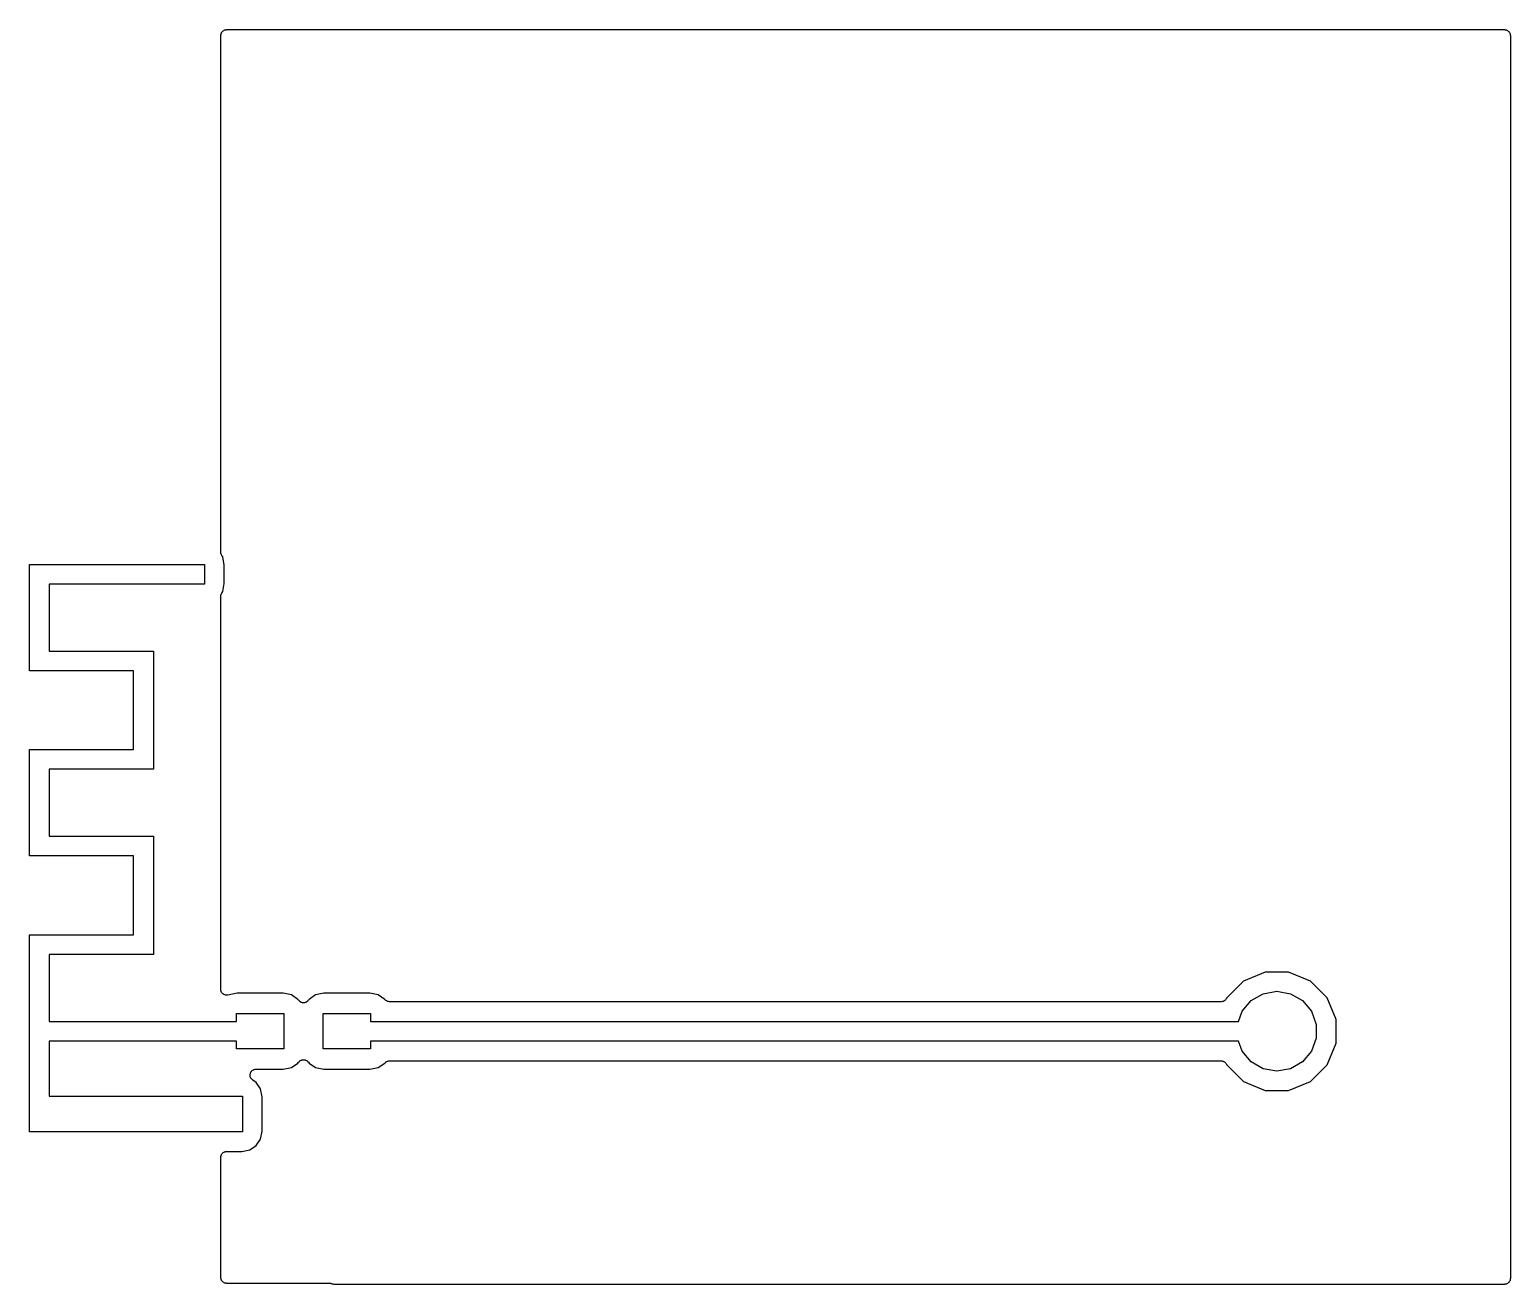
# Model space of a CAD drawing. Extents: x 116.8 to 154.4, y -122.4 to -90.6.
import ezdxf

# ---------------------------------------------------------------- set-up
doc = ezdxf.new("R2010")
doc.units = 0
doc.header["$MEASUREMENT"] = 0
doc.layers.add('BLACK', color=7, linetype='CONTINUOUS')

msp = doc.modelspace()

# ---------------------------------------------------------------- linework, layer by layer
at = {"layer": 'BLACK', "linetype": 'CONTINUOUS'}
for p, q in [((121.7, -90.725), (121.702, -90.7121)), ((121.7, -103.841), (121.7, -90.725)), ((121.702, -90.699), (121.707, -90.6866)), ((121.702, -90.7121), (121.702, -90.699)), ((121.707, -90.6866), (121.709, -90.6737)), ((121.709, -90.6737), (121.716, -90.6623)), ((121.716, -90.6623), (121.72, -90.65)), ((121.72, -90.65), (121.729, -90.6399)), ((121.729, -90.6399), (121.735, -90.6286)), ((121.735, -90.6286), (121.745, -90.6201)), ((121.745, -90.6201), (121.754, -90.6101)), ((121.754, -90.6101), (121.765, -90.6035)), ((121.765, -90.6035), (121.775, -90.5951)), ((121.775, -90.5951), (121.787, -90.5906)), ((121.787, -90.5906), (121.799, -90.584)), ((121.799, -90.584), (121.812, -90.5818)), ((121.812, -90.5818), (121.824, -90.5773)), ((121.824, -90.5773), (121.837, -90.5773)), ((121.837, -90.5773), (121.85, -90.575)), ((121.85, -90.575), (154.275, -90.575)), ((154.275, -90.575), (154.288, -90.5773)), ((154.288, -90.5773), (154.301, -90.5773)), ((154.301, -90.5773), (154.313, -90.5818)), ((154.313, -90.5818), (154.326, -90.584)), ((154.326, -90.584), (154.338, -90.5906)), ((154.338, -90.5906), (154.35, -90.5951)), ((154.35, -90.5951), (154.36, -90.6035)), ((154.36, -90.6035), (154.371, -90.6101)), ((154.371, -90.6101), (154.38, -90.6201)), ((154.38, -90.6201), (154.39, -90.6286)), ((154.39, -90.6286), (154.396, -90.6399)), ((154.396, -90.6399), (154.405, -90.65)), ((154.405, -90.65), (154.409, -90.6623)), ((154.409, -90.6623), (154.416, -90.6737)), ((154.416, -90.6737), (154.418, -90.6866)), ((154.418, -90.6866), (154.423, -90.699)), ((154.423, -90.699), (154.423, -90.7121)), ((154.423, -90.7121), (154.425, -90.725)), ((154.425, -90.725), (154.425, -122.071)), ((121.703, -103.858), (121.7, -103.841)), ((121.704, -103.876), (121.703, -103.858)), ((121.708, -103.884), (121.704, -103.876)), ((121.709, -103.892), (121.708, -103.884)), ((121.718, -103.907), (121.709, -103.892)), ((121.725, -103.924), (121.718, -103.907)), ((121.749, -103.96), (121.725, -103.924)), ((121.79, -104.165), (121.749, -103.96)), ((116.85, -106.85), (116.85, -104.15)), ((116.85, -104.15), (121.29, -104.15)), ((121.29, -104.15), (121.29, -104.65)), ((121.79, -104.635), (121.79, -104.165)), ((121.29, -104.65), (117.35, -104.65)), ((117.35, -104.65), (117.35, -106.35)), ((121.749, -104.84), (121.79, -104.635)), ((121.7, -104.959), (121.703, -104.942)), ((121.7, -114.937), (121.7, -104.959)), ((121.703, -104.942), (121.704, -104.924)), ((121.704, -104.924), (121.708, -104.916)), ((121.708, -104.916), (121.709, -104.908)), ((121.709, -104.908), (121.718, -104.893)), ((121.718, -104.893), (121.725, -104.876)), ((121.725, -104.876), (121.749, -104.84)), ((117.35, -106.35), (119.99, -106.35)), ((119.99, -106.35), (119.99, -109.35)), ((119.49, -106.85), (116.85, -106.85)), ((119.49, -108.85), (119.49, -106.85)), ((116.85, -111.55), (116.85, -108.85)), ((116.85, -108.85), (119.49, -108.85)), ((119.99, -109.35), (117.35, -109.35)), ((117.35, -109.35), (117.35, -111.05)), ((117.35, -111.05), (119.99, -111.05)), ((119.99, -111.05), (119.99, -114.05)), ((119.49, -111.55), (116.85, -111.55)), ((119.49, -113.55), (119.49, -111.55)), ((116.85, -118.55), (116.85, -113.55)), ((116.85, -113.55), (119.49, -113.55)), ((119.99, -114.05), (117.35, -114.05)), ((117.35, -114.05), (117.35, -115.75)), ((148.202, -114.5), (147.65, -114.728)), ((148.798, -114.5), (148.202, -114.5)), ((149.35, -114.728), (148.798, -114.5)), ((121.7, -114.939), (121.7, -114.937)), ((121.7, -114.94), (121.7, -114.939)), ((121.705, -114.964), (121.7, -114.94)), ((121.709, -114.988), (121.705, -114.964)), ((147.65, -114.728), (147.228, -115.15)), ((149.772, -115.15), (149.35, -114.728)), ((121.71, -114.99), (121.709, -114.988)), ((121.71, -114.991), (121.71, -114.99)), ((121.723, -115.012), (121.71, -114.991)), ((121.735, -115.033), (121.723, -115.012)), ((121.736, -115.034), (121.735, -115.033)), ((121.737, -115.036), (121.736, -115.034)), ((121.756, -115.051), (121.737, -115.036)), ((121.775, -115.067), (121.756, -115.051)), ((121.777, -115.067), (121.775, -115.067)), ((121.778, -115.069), (121.777, -115.067)), ((121.801, -115.076), (121.778, -115.069)), ((121.824, -115.085), (121.801, -115.076)), ((121.826, -115.085), (121.824, -115.085)), ((121.827, -115.085), (121.826, -115.085)), ((121.852, -115.085), (121.827, -115.085)), ((121.876, -115.085), (121.852, -115.085)), ((121.878, -115.084), (121.876, -115.085)), ((121.879, -115.084), (121.878, -115.084)), ((122.115, -115.037), (121.879, -115.084)), ((123.285, -115.037), (122.115, -115.037)), ((123.495, -115.079), (123.285, -115.037)), ((123.66, -115.19), (123.495, -115.079)), ((123.675, -115.212), (123.66, -115.19)), ((123.687, -115.223), (123.675, -115.212)), ((123.696, -115.237), (123.687, -115.223)), ((123.704, -115.242), (123.696, -115.237)), ((123.711, -115.249), (123.704, -115.242)), ((123.726, -115.257), (123.711, -115.249)), ((123.74, -115.266), (123.726, -115.257)), ((123.749, -115.268), (123.74, -115.266)), ((123.758, -115.272), (123.749, -115.268)), ((123.774, -115.274), (123.758, -115.272)), ((123.79, -115.278), (123.774, -115.274)), ((123.8, -115.277), (123.79, -115.278)), ((123.81, -115.278), (123.8, -115.277)), ((123.826, -115.274), (123.81, -115.278)), ((123.842, -115.272), (123.826, -115.274)), ((123.851, -115.268), (123.842, -115.272)), ((123.86, -115.266), (123.851, -115.268)), ((123.874, -115.257), (123.86, -115.266)), ((123.889, -115.249), (123.874, -115.257)), ((123.896, -115.242), (123.889, -115.249)), ((123.904, -115.237), (123.896, -115.242)), ((123.913, -115.223), (123.904, -115.237)), ((123.925, -115.212), (123.913, -115.223)), ((123.94, -115.19), (123.925, -115.212)), ((124.105, -115.079), (123.94, -115.19)), ((124.315, -115.037), (124.105, -115.079)), ((125.485, -115.037), (124.315, -115.037)), ((125.695, -115.079), (125.485, -115.037)), ((125.865, -115.193), (125.695, -115.079)), ((125.871, -115.199), (125.865, -115.193)), ((125.885, -115.215), (125.871, -115.199)), ((125.889, -115.217), (125.885, -115.215)), ((125.892, -115.221), (125.889, -115.217)), ((125.911, -115.23), (125.892, -115.221)), ((125.93, -115.241), (125.911, -115.23)), ((125.935, -115.242), (125.93, -115.241)), ((125.939, -115.244), (125.935, -115.242)), ((125.96, -115.246), (125.939, -115.244)), ((125.981, -115.25), (125.96, -115.246)), ((147.087, -115.25), (125.981, -115.25)), ((147.097, -115.248), (147.087, -115.25)), ((147.106, -115.249), (147.097, -115.248)), ((147.122, -115.244), (147.106, -115.249)), ((147.138, -115.241), (147.122, -115.244)), ((147.147, -115.236), (147.138, -115.241)), ((147.156, -115.233), (147.147, -115.236)), ((147.169, -115.223), (147.156, -115.233)), ((147.183, -115.215), (147.169, -115.223)), ((147.19, -115.207), (147.183, -115.215)), ((147.197, -115.201), (147.19, -115.207)), ((147.206, -115.188), (147.197, -115.201)), ((147.217, -115.175), (147.206, -115.188)), ((147.22, -115.166), (147.217, -115.175)), ((147.225, -115.157), (147.22, -115.166)), ((147.228, -115.15), (147.225, -115.157)), ((147.621, -115.492), (147.847, -115.222)), ((147.847, -115.222), (148.153, -115.046)), ((148.153, -115.046), (148.5, -114.985)), ((148.5, -114.985), (148.847, -115.046)), ((148.847, -115.046), (149.153, -115.222)), ((149.153, -115.222), (149.379, -115.492)), ((150, -115.702), (149.772, -115.15)), ((122.1, -115.55), (123.3, -115.55)), ((122.1, -115.75), (122.1, -115.55)), ((123.3, -115.55), (123.3, -116.45)), ((124.3, -116.45), (124.3, -115.55)), ((124.3, -115.55), (125.5, -115.55)), ((125.5, -115.55), (125.5, -115.75)), ((147.527, -115.75), (147.621, -115.492)), ((149.379, -115.492), (149.5, -115.824)), ((150, -116.298), (150, -115.702)), ((117.35, -115.75), (122.1, -115.75)), ((125.5, -115.75), (147.527, -115.75)), ((149.5, -115.824), (149.5, -116.176)), ((122.1, -116.25), (117.35, -116.25)), ((117.35, -116.25), (117.35, -117.65)), ((122.1, -116.45), (122.1, -116.25)), ((123.3, -116.45), (122.1, -116.45)), ((125.5, -116.45), (124.3, -116.45)), ((147.527, -116.25), (125.5, -116.25)), ((125.5, -116.25), (125.5, -116.45)), ((147.621, -116.508), (147.527, -116.25)), ((149.5, -116.176), (149.379, -116.508)), ((149.772, -116.85), (150, -116.298)), ((123.495, -116.921), (123.66, -116.81)), ((123.66, -116.81), (123.675, -116.788)), ((123.675, -116.788), (123.687, -116.777)), ((123.687, -116.777), (123.696, -116.763)), ((123.696, -116.763), (123.704, -116.758)), ((123.704, -116.758), (123.711, -116.751)), ((123.711, -116.751), (123.726, -116.743)), ((123.726, -116.743), (123.74, -116.734)), ((123.74, -116.734), (123.749, -116.732)), ((123.749, -116.732), (123.758, -116.728)), ((123.758, -116.728), (123.774, -116.726)), ((123.774, -116.726), (123.79, -116.722)), ((123.79, -116.722), (123.8, -116.723)), ((123.8, -116.723), (123.81, -116.722)), ((123.81, -116.722), (123.826, -116.726)), ((123.826, -116.726), (123.842, -116.728)), ((123.842, -116.728), (123.851, -116.732)), ((123.851, -116.732), (123.86, -116.734)), ((123.86, -116.734), (123.874, -116.743)), ((123.874, -116.743), (123.889, -116.751)), ((123.889, -116.751), (123.896, -116.758)), ((123.896, -116.758), (123.904, -116.763)), ((123.904, -116.763), (123.913, -116.777)), ((123.913, -116.777), (123.925, -116.788)), ((123.925, -116.788), (123.94, -116.81)), ((123.94, -116.81), (124.105, -116.921)), ((125.695, -116.921), (125.865, -116.807)), ((125.865, -116.807), (125.871, -116.801)), ((125.871, -116.801), (125.885, -116.785)), ((125.885, -116.785), (125.889, -116.783)), ((125.889, -116.783), (125.892, -116.779)), ((125.892, -116.779), (125.911, -116.77)), ((125.911, -116.77), (125.93, -116.759)), ((125.93, -116.759), (125.935, -116.758)), ((125.935, -116.758), (125.939, -116.756)), ((125.939, -116.756), (125.96, -116.754)), ((125.96, -116.754), (125.981, -116.75)), ((125.981, -116.75), (147.087, -116.75)), ((147.087, -116.75), (147.097, -116.752)), ((147.097, -116.752), (147.106, -116.751)), ((147.106, -116.751), (147.122, -116.756)), ((147.122, -116.756), (147.138, -116.759)), ((147.138, -116.759), (147.147, -116.764)), ((147.147, -116.764), (147.156, -116.767)), ((147.156, -116.767), (147.169, -116.777)), ((147.169, -116.777), (147.183, -116.785)), ((147.183, -116.785), (147.19, -116.793)), ((147.19, -116.793), (147.197, -116.799)), ((147.197, -116.799), (147.206, -116.812)), ((147.206, -116.812), (147.217, -116.825)), ((147.217, -116.825), (147.22, -116.834)), ((147.22, -116.834), (147.225, -116.843)), ((147.225, -116.843), (147.228, -116.85)), ((147.228, -116.85), (147.65, -117.272)), ((147.847, -116.778), (147.621, -116.508)), ((148.153, -116.954), (147.847, -116.778)), ((149.153, -116.778), (148.847, -116.954)), ((149.379, -116.508), (149.153, -116.778)), ((149.35, -117.272), (149.772, -116.85)), ((122.444, -117.103), (122.446, -117.095)), ((122.446, -117.121), (122.444, -117.103)), ((122.446, -117.087), (122.452, -117.07)), ((122.446, -117.095), (122.446, -117.087)), ((122.446, -117.139), (122.446, -117.121)), ((122.449, -117.147), (122.446, -117.139)), ((122.449, -117.155), (122.449, -117.147)), ((122.457, -117.171), (122.449, -117.155)), ((122.452, -117.07), (122.456, -117.052)), ((122.456, -117.052), (122.461, -117.045)), ((122.464, -117.188), (122.457, -117.171)), ((122.461, -117.045), (122.464, -117.038)), ((122.464, -117.038), (122.475, -117.024)), ((122.469, -117.194), (122.464, -117.188)), ((122.472, -117.201), (122.469, -117.194)), ((122.485, -117.214), (122.472, -117.201)), ((122.475, -117.024), (122.485, -117.009)), ((122.485, -117.009), (122.492, -117.004)), ((122.497, -117.228), (122.485, -117.214)), ((122.492, -117.004), (122.497, -116.998)), ((122.497, -116.998), (122.513, -116.989)), ((122.504, -117.232), (122.497, -117.228)), ((122.51, -117.237), (122.504, -117.232)), ((122.513, -116.989), (122.527, -116.978)), ((122.527, -116.978), (122.535, -116.976)), ((122.535, -116.976), (122.542, -116.972)), ((122.542, -116.972), (122.56, -116.969)), ((122.56, -116.969), (122.577, -116.964)), ((122.577, -116.964), (122.585, -116.964)), ((122.585, -116.964), (122.593, -116.963)), ((122.593, -116.963), (123.285, -116.963)), ((123.285, -116.963), (123.495, -116.921)), ((124.105, -116.921), (124.315, -116.963)), ((124.315, -116.963), (125.485, -116.963)), ((125.485, -116.963), (125.695, -116.921)), ((148.5, -117.015), (148.153, -116.954)), ((148.847, -116.954), (148.5, -117.015)), ((122.601, -117.299), (122.51, -117.237)), ((122.709, -117.46), (122.601, -117.299)), ((122.75, -117.665), (122.709, -117.46)), ((147.65, -117.272), (148.202, -117.5)), ((148.202, -117.5), (148.798, -117.5)), ((148.798, -117.5), (149.35, -117.272)), ((117.35, -117.65), (122.25, -117.65)), ((122.25, -117.65), (122.25, -118.55)), ((122.75, -118.535), (122.75, -117.665)), ((122.25, -118.55), (116.85, -118.55)), ((122.709, -118.74), (122.75, -118.535)), ((121.729, -119.115), (121.735, -119.104)), ((121.735, -119.104), (121.745, -119.095)), ((121.745, -119.095), (121.754, -119.085)), ((121.754, -119.085), (121.765, -119.079)), ((121.765, -119.079), (121.775, -119.07)), ((121.775, -119.07), (121.787, -119.066)), ((121.787, -119.066), (121.799, -119.059)), ((121.799, -119.059), (121.812, -119.057)), ((121.812, -119.057), (121.824, -119.052)), ((121.824, -119.052), (121.837, -119.052)), ((121.837, -119.052), (121.85, -119.05)), ((121.85, -119.05), (122.235, -119.05)), ((122.235, -119.05), (122.44, -119.009)), ((122.44, -119.009), (122.601, -118.901)), ((122.601, -118.901), (122.709, -118.74)), ((121.7, -119.2), (121.702, -119.187)), ((121.7, -122.25), (121.7, -119.2)), ((121.702, -119.174), (121.707, -119.162)), ((121.702, -119.187), (121.702, -119.174)), ((121.707, -119.162), (121.709, -119.149)), ((121.709, -119.149), (121.716, -119.137)), ((121.716, -119.137), (121.72, -119.125)), ((121.72, -119.125), (121.729, -119.115)), ((154.425, -122.071), (154.425, -122.071)), ((154.425, -122.071), (154.425, -122.275)), ((121.702, -122.263), (121.7, -122.25)), ((121.702, -122.276), (121.702, -122.263)), ((121.707, -122.288), (121.702, -122.276)), ((121.709, -122.301), (121.707, -122.288)), ((121.716, -122.313), (121.709, -122.301)), ((121.72, -122.325), (121.716, -122.313)), ((121.729, -122.335), (121.72, -122.325)), ((121.735, -122.346), (121.729, -122.335)), ((121.745, -122.355), (121.735, -122.346)), ((121.754, -122.365), (121.745, -122.355)), ((121.765, -122.371), (121.754, -122.365)), ((121.775, -122.38), (121.765, -122.371)), ((121.787, -122.384), (121.775, -122.38)), ((121.799, -122.391), (121.787, -122.384)), ((121.812, -122.393), (121.799, -122.391)), ((121.824, -122.398), (121.812, -122.393)), ((121.837, -122.398), (121.824, -122.398)), ((121.85, -122.4), (121.837, -122.398)), ((124.485, -122.4), (121.85, -122.4)), ((124.503, -122.404), (124.485, -122.4)), ((124.511, -122.407), (124.503, -122.404)), ((124.526, -122.416), (124.511, -122.407)), ((124.535, -122.417), (124.526, -122.416)), ((124.542, -122.421), (124.535, -122.417)), ((124.56, -122.422), (124.542, -122.421)), ((124.578, -122.425), (124.56, -122.422)), ((154.275, -122.425), (124.578, -122.425)), ((154.288, -122.423), (154.275, -122.425)), ((154.301, -122.423), (154.288, -122.423)), ((154.313, -122.418), (154.301, -122.423)), ((154.326, -122.416), (154.313, -122.418)), ((154.338, -122.409), (154.326, -122.416)), ((154.35, -122.405), (154.338, -122.409)), ((154.36, -122.396), (154.35, -122.405)), ((154.371, -122.39), (154.36, -122.396)), ((154.38, -122.38), (154.371, -122.39)), ((154.39, -122.371), (154.38, -122.38)), ((154.396, -122.36), (154.39, -122.371)), ((154.405, -122.35), (154.396, -122.36)), ((154.409, -122.338), (154.405, -122.35)), ((154.416, -122.326), (154.409, -122.338)), ((154.418, -122.313), (154.416, -122.326)), ((154.423, -122.301), (154.418, -122.313)), ((154.425, -122.275), (154.423, -122.288)), ((154.423, -122.288), (154.423, -122.301))]:
    msp.add_line(p, q, dxfattribs=at)

doc.saveas('drawing.dxf')
